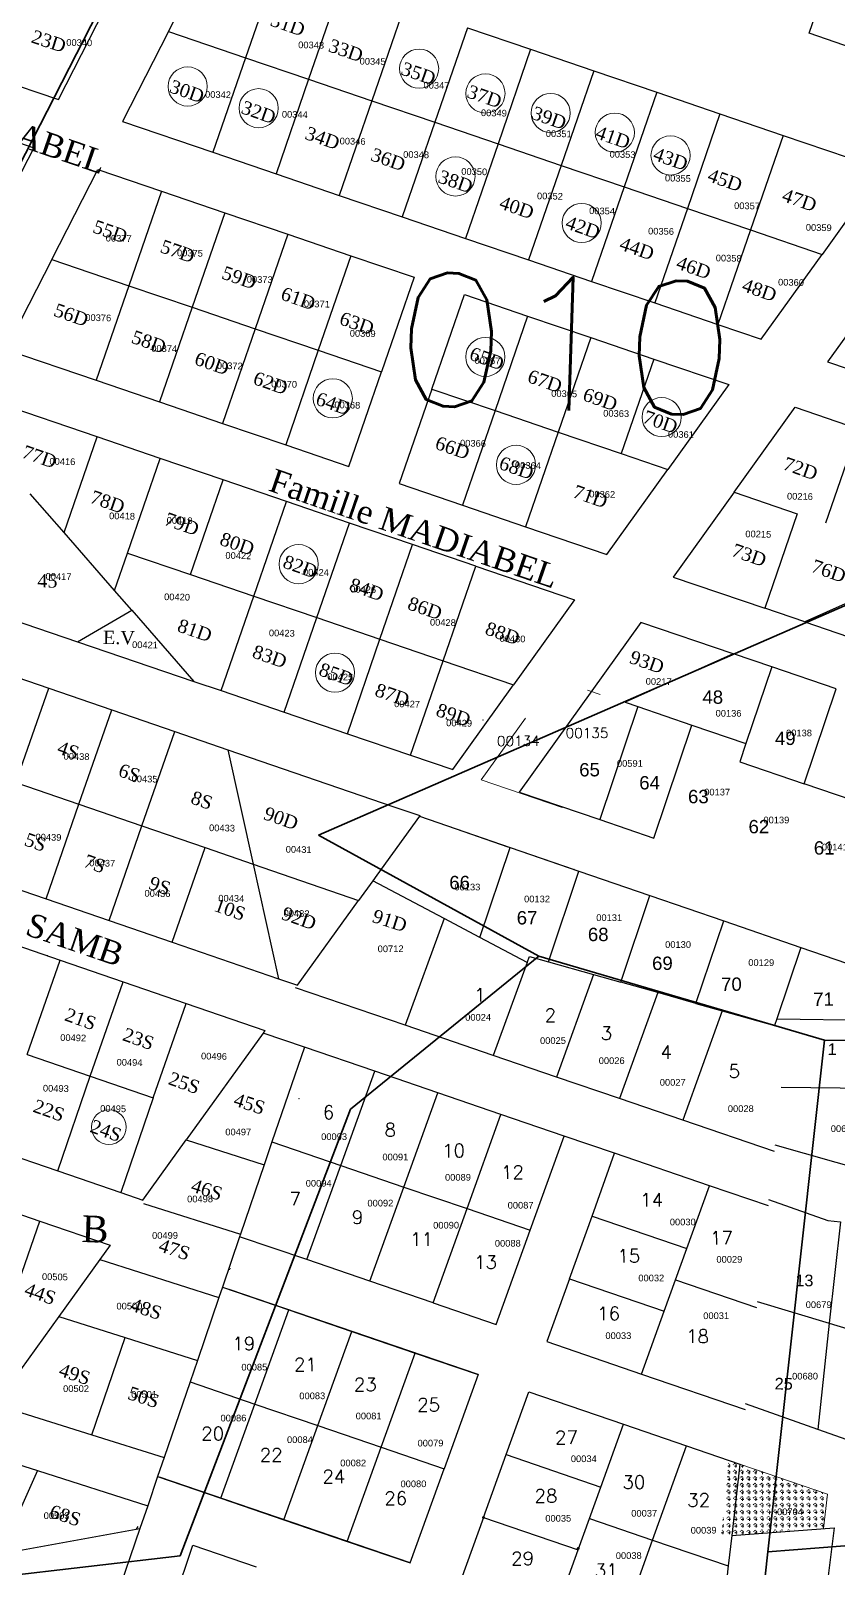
# Model space of a CAD drawing. Header units: metres. Extents: x 0 to 1324930, y 0 to 1631912.
# Drawn here: x 253289.5 to 253410.3, y 1630994.1 to 1631224.3 of the extents above; entities that cross this region are included whole.
import ezdxf
from ezdxf.enums import TextEntityAlignment as Align

# ---------------------------------------------------------------- set-up
doc = ezdxf.new("R2010")
doc.units = ezdxf.units.M
doc.header["$MEASUREMENT"] = 0
for name, color, linetype in [('A_revoir_niveau_0', 7, 'Continuous'), ('historique_numero_parcelle', 7, 'Continuous'), ('limites_parcelles', 7, 'Continuous'), ('limites_sections', 7, 'Continuous'), ('limites_tf', 7, 'Continuous'), ('numero_lot', 7, 'Continuous'), ('numero_parcelle', 7, 'Continuous'), ('toponymie', 7, 'Continuous')]:
    doc.layers.add(name, color=color, linetype=linetype)
for name, color, linetype, lineweight in [('cercles', 7, 'Continuous', 0), ('Default', 7, 'Continuous', 0), ('LESTF', 1, 'Continuous', 0), ('Réquisition', 240, 'Continuous', 0), ('TF352DP', 3, 'Continuous', 0)]:
    doc.layers.add(name, color=color, linetype=linetype, lineweight=lineweight)
doc.styles.get("Standard").update_dxf_attribs({"font": 'txt.shx'})
doc.styles.add('Style-Arial', font='arial.ttf')
doc.styles.add('Style-txt', font='txt.shx')
doc.styles.add('Style-WORKING', font='WORKING.shx')

msp = doc.modelspace()

# ---------------------------------------------------------------- hatches: boundary and pattern name
at = {"layer": 'A_revoir_niveau_0', "ltscale": 39.37}
h = msp.add_hatch(dxfattribs=at)
h.set_pattern_fill('VERGER', color=3, style=0, pattern_type=2)
h.set_pattern_definition([(0.23, (-0.0474, -0.1157), (-0.0040142385, 0.9999899429), [0.095671, -0.904327]), (0.23, (-0.0483, 0.1153), (-0.0040142385, 0.9999899429), [0.095671, -0.904327]), (90.23, (-0.1153, -0.0483), (-0.9999899429, -0.0040142385), [0.095671, -0.904327]), (90.23, (0.1157, -0.0474), (-0.9999899429, -0.0040142385), [0.095671, -0.904327]), (45.23, (0.0483, -0.1153), (-0.99998942392, -0.0040142364), [0.095671, -1.31854]), (45.23, (-0.1157, 0.0474), (-0.99998942392, -0.0040142364), [0.095671, -1.31854]), (315.23, (-0.1153, -0.0483), (0.99998942392, 0.0040142364), [0.095671, -1.31854]), (315.23, (0.0474, 0.1157), (0.99998942392, 0.0040142364), [0.095671, -1.31854])])
h.paths.add_polyline_path([(253408.98691, 1631004.87713), (253394.2177, 1631009.93698), (253393.0814, 1630998.52295), (253408.42254, 1630999.91234)])

# ---------------------------------------------------------------- linework, layer by layer
at = {"layer": 'A_revoir_niveau_0', "lineweight": 13}
for p, q in [((253303.25522, 1631210.68259), (253321.55256, 1631204.44307)), ((253292.02013, 1631085.60181), (253292.04303, 1631085.66763)), ((253319.3449, 1631038.52944), (253319.3518, 1631038.52729)), ((253319.41019, 1631038.68253), (253319.4488, 1631038.67038))]:
    msp.add_line(p, q, dxfattribs=at)
at = {"layer": 'A_revoir_niveau_0', "lineweight": 13, "ltscale": 39.37}
msp.add_line((253371.02635, 1631098.51897), (253371.03896, 1631098.55652), dxfattribs=at)
at = {"layer": 'A_revoir_niveau_0', "ltscale": 39.37}
for p, q in [((253356.60932, 1631022.78818), (253319.27833, 1631035.54451)), ((253346.43199, 1630994.54949), (253308.81047, 1631007.40509))]:
    msp.add_line(p, q, dxfattribs=at)
at = {"layer": 'A_revoir_niveau_0', "color": 6, "ltscale": 39.37}
msp.add_line((253305.36895, 1630999.61993), (253305.64644, 1631000.02856), dxfattribs=at)
at = {"layer": 'A_revoir_niveau_0', "color": 7, "ltscale": 39.37, "flags": 128}
for points in [[(253352.16661, 1631105.01351), (253361.08529, 1631101.89926)], [(253361.41702, 1631101.82819), (253371.02635, 1631098.51897)], [(253382.37272, 1631094.61157), (253382.37272, 1631094.61157)]]:
    msp.add_lwpolyline(points, dxfattribs=at)
at = {"layer": 'cercles', "color": 1, "ltscale": 39.37}
for p, q in [((253374.90258, 1631124.76139), (253373.00006, 1631125.41087)), ((253363.70135, 1631121.19066), (253357.08005, 1631111.96381)), ((253357.08005, 1631111.96381), (253369.21372, 1631107.82167))]:
    msp.add_line(p, q, dxfattribs=at)
at = {"layer": 'cercles', "color": 7, "ltscale": 39.37}
for p in [(253394.22574, 1631009.93423), (253408.40011, 1630999.71503)]:
    msp.add_line(p, (253408.98691, 1631004.87713), dxfattribs=at)
at = {"layer": 'cercles', "color": 7, "ltscale": 39.37, "flags": 128}
for points in [[(253371.57484, 1631098.33009), (253371.57484, 1631098.33009), (253371.02635, 1631098.51897)], [(253382.10383, 1631094.70417), (253382.10383, 1631094.70417), (253371.57484, 1631098.33009)]]:
    msp.add_lwpolyline(points, dxfattribs=at)
at = {"layer": 'Default', "color": 1, "linetype": 'Continuous', "lineweight": 53, "ltscale": 39.37, "true_color": 0xff0000}
for p in [(253357.399, 1631001.37121), (253357.399, 1631001.37121), (253371.60713, 1630996.71814), (253371.60713, 1630996.71814)]:
    msp.add_point(p, dxfattribs=at)
at = {"layer": 'LESTF', "ltscale": 39.37}
for p in [(253329.76058, 1631064.15608), (253304.9164, 1630996.85656)]:
    msp.add_point(p, dxfattribs=at)
at = {"layer": 'limites_parcelles'}
for p, q in [((253310.15728, 1631224.1771), (253317.05935, 1631237.67161)), ((253406.23336, 1631223.90297), (253411.14674, 1631238.14876)), ((253326.61997, 1631234.41137), (253321.72915, 1631220.23101)), ((253336.08484, 1631231.18378), (253331.19402, 1631217.00342)), ((253293.69121, 1631213.94398), (253300.59328, 1631227.43849)), ((253345.54972, 1631227.95619), (253340.6589, 1631213.77583)), ((253310.15728, 1631224.1771), (253303.25522, 1631210.68259)), ((253310.15728, 1631224.1771), (253321.72915, 1631220.23101)), ((253355.0146, 1631224.7286), (253350.12378, 1631210.54824)), ((253355.0146, 1631224.7286), (253364.47947, 1631221.50101)), ((253426.85243, 1631216.79143), (253406.23336, 1631223.90297)), ((253364.47947, 1631221.50101), (253359.58865, 1631207.32065)), ((253364.47947, 1631221.50101), (253373.94435, 1631218.27343)), ((253321.72915, 1631220.23101), (253316.83844, 1631206.05061)), ((253321.72915, 1631220.23101), (253331.19402, 1631217.00342)), ((253284.22628, 1631217.1714), (253293.69121, 1631213.94398)), ((253331.19402, 1631217.00342), (253326.3032, 1631202.82306)), ((253331.19402, 1631217.00342), (253340.6589, 1631213.77583)), ((253373.94435, 1631218.27343), (253369.05353, 1631204.09307)), ((253373.94435, 1631218.27343), (253383.40923, 1631215.04583)), ((253383.40923, 1631215.04583), (253378.5184, 1631200.86548)), ((253383.40923, 1631215.04583), (253392.8741, 1631211.81825)), ((253340.6589, 1631213.77583), (253335.76808, 1631199.59547)), ((253340.6589, 1631213.77583), (253350.12378, 1631210.54824)), ((253274.86564, 1631211.90911), (253290.00751, 1631206.7432)), ((253303.25522, 1631210.68259), (253316.83844, 1631206.05061)), ((253350.12378, 1631210.54824), (253345.23296, 1631196.36788)), ((253350.12378, 1631210.54824), (253359.58865, 1631207.32065)), ((253392.8741, 1631211.81825), (253387.98328, 1631197.63789)), ((253392.8741, 1631211.81825), (253402.33898, 1631208.59066)), ((253402.33898, 1631208.59066), (253397.44816, 1631194.4103)), ((253402.33898, 1631208.59066), (253417.31342, 1631203.48426)), ((253290.00751, 1631206.7432), (253285.404, 1631197.75218)), ((253316.83844, 1631206.05061), (253326.3032, 1631202.82306)), ((253359.58865, 1631207.32065), (253354.69783, 1631193.1403)), ((253359.58865, 1631207.32065), (253369.05353, 1631204.09307)), ((253292.67205, 1631189.99101), (253299.57411, 1631203.48552)), ((253299.57411, 1631203.48552), (253309.13569, 1631200.22495)), ((253369.05353, 1631204.09307), (253364.16271, 1631189.91271)), ((253369.05353, 1631204.09307), (253378.5184, 1631200.86548)), ((253417.31342, 1631203.48426), (253408.18447, 1631190.74914)), ((253326.3032, 1631202.82306), (253335.76808, 1631199.59547)), ((253378.5184, 1631200.86548), (253373.62758, 1631186.68512)), ((253378.5184, 1631200.86548), (253387.98328, 1631197.63789)), ((253309.13569, 1631200.22495), (253304.24487, 1631186.04459)), ((253309.13569, 1631200.22495), (253318.60056, 1631196.99736)), ((253335.76808, 1631199.59547), (253345.23296, 1631196.36788)), ((253318.60056, 1631196.99736), (253313.70974, 1631182.817)), ((253318.60056, 1631196.99736), (253328.06544, 1631193.76977)), ((253345.23296, 1631196.36788), (253354.69783, 1631193.1403)), ((253387.98328, 1631197.63789), (253383.09246, 1631183.45753)), ((253387.98328, 1631197.63789), (253397.44816, 1631194.4103)), ((253328.06544, 1631193.76977), (253323.17462, 1631179.58941)), ((253328.06544, 1631193.76977), (253337.53032, 1631190.54218)), ((253397.44816, 1631194.4103), (253392.55733, 1631180.22994)), ((253397.44816, 1631194.4103), (253408.18447, 1631190.74914)), ((253354.69783, 1631193.1403), (253364.16271, 1631189.91271)), ((253292.67205, 1631189.99101), (253285.76998, 1631176.4965)), ((253292.67205, 1631189.99101), (253304.24487, 1631186.04459)), ((253337.53032, 1631190.54218), (253332.63949, 1631176.36182)), ((253337.53032, 1631190.54218), (253346.99519, 1631187.31459)), ((253364.16271, 1631189.91271), (253373.62758, 1631186.68512)), ((253399.05551, 1631178.01401), (253408.18447, 1631190.74914)), ((253346.99519, 1631187.31459), (253342.10437, 1631173.13424)), ((253418.13359, 1631187.35642), (253409.00177, 1631174.62227)), ((253304.24487, 1631186.04459), (253299.35405, 1631171.86423)), ((253304.24487, 1631186.04459), (253313.70974, 1631182.817)), ((253349.67627, 1631170.55216), (253354.56709, 1631184.73252)), ((253354.56709, 1631184.73252), (253364.03197, 1631181.50493)), ((253373.62758, 1631186.68512), (253383.09246, 1631183.45753)), ((253313.70974, 1631182.817), (253308.81892, 1631168.63664)), ((253313.70974, 1631182.817), (253323.17462, 1631179.58941)), ((253383.09246, 1631183.45753), (253392.55733, 1631180.22994)), ((253364.03197, 1631181.50493), (253359.14115, 1631167.32457)), ((253364.03197, 1631181.50493), (253373.49684, 1631178.27734)), ((253392.55733, 1631180.22994), (253399.05551, 1631178.01401)), ((253323.17462, 1631179.58941), (253318.2838, 1631165.40905)), ((253323.17462, 1631179.58941), (253332.63949, 1631176.36182)), ((253373.49684, 1631178.27734), (253368.60602, 1631164.09698)), ((253373.49684, 1631178.27734), (253382.96172, 1631175.04976)), ((253285.76998, 1631176.4965), (253299.35405, 1631171.86423)), ((253332.63949, 1631176.36182), (253327.74867, 1631162.18146)), ((253332.63949, 1631176.36182), (253342.10437, 1631173.13424)), ((253337.21355, 1631158.95387), (253342.10437, 1631173.13424)), ((253382.96172, 1631175.04976), (253378.0709, 1631160.86939)), ((253382.96172, 1631175.04976), (253394.18674, 1631171.22194)), ((253409.00177, 1631174.62227), (253422.70764, 1631169.94847)), ((253299.35405, 1631171.86423), (253308.81892, 1631168.63664)), ((253394.18674, 1631171.22194), (253385.05779, 1631158.48682)), ((253299.45599, 1631163.37711), (253282.08887, 1631169.29942)), ((253308.81892, 1631168.63664), (253318.2838, 1631165.40905)), ((253349.67627, 1631170.55216), (253344.78545, 1631156.3718)), ((253349.67627, 1631170.55216), (253359.14115, 1631167.32457)), ((253359.14115, 1631167.32457), (253354.25033, 1631153.14421)), ((253359.14115, 1631167.32457), (253368.60602, 1631164.09698)), ((253394.99965, 1631155.09657), (253404.13146, 1631167.83072)), ((253404.13146, 1631167.83072), (253413.59682, 1631164.60455)), ((253318.2838, 1631165.40905), (253327.74867, 1631162.18146)), ((253368.60602, 1631164.09698), (253363.7152, 1631149.91663)), ((253368.60602, 1631164.09698), (253378.0709, 1631160.86939)), ((253413.59682, 1631164.60455), (253408.70552, 1631150.42277)), ((253294.51007, 1631149.037), (253299.45599, 1631163.37711)), ((253308.92087, 1631160.14953), (253299.45599, 1631163.37711)), ((253327.74867, 1631162.18146), (253337.21355, 1631158.95387)), ((253304.03005, 1631145.96916), (253308.92087, 1631160.14953)), ((253318.38575, 1631156.92193), (253308.92087, 1631160.14953)), ((253378.0709, 1631160.86939), (253385.05779, 1631158.48682)), ((253375.92883, 1631145.75169), (253385.05779, 1631158.48682)), ((253294.51007, 1631149.037), (253289.45653, 1631154.82357)), ((253313.49493, 1631142.74158), (253318.38575, 1631156.92193)), ((253327.85062, 1631153.69435), (253318.38575, 1631156.92193)), ((253344.78545, 1631156.3718), (253354.25033, 1631153.14421)), ((253394.99965, 1631155.09657), (253385.86783, 1631142.36242)), ((253394.99965, 1631155.09657), (253404.45316, 1631151.83605)), ((253322.9598, 1631139.51399), (253327.85062, 1631153.69435)), ((253337.3155, 1631150.46676), (253327.85062, 1631153.69435)), ((253354.25033, 1631153.14421), (253363.7152, 1631149.91663)), ((253332.42468, 1631136.2864), (253337.3155, 1631150.46676)), ((253346.78038, 1631147.23917), (253337.3155, 1631150.46676)), ((253404.45316, 1631151.83605), (253399.57541, 1631137.69357)), ((253302.0933, 1631140.3538), (253294.51007, 1631149.037)), ((253363.7152, 1631149.91663), (253375.92883, 1631145.75169)), ((253302.0933, 1631140.3538), (253304.03005, 1631145.96916)), ((253304.03005, 1631145.96916), (253313.49493, 1631142.74158)), ((253341.88955, 1631133.05881), (253346.78038, 1631147.23917)), ((253356.24525, 1631144.01158), (253346.78038, 1631147.23917)), ((253351.35443, 1631129.83122), (253356.24525, 1631144.01158)), ((253356.24525, 1631144.01158), (253371.06006, 1631138.95962)), ((253425.6242, 1631144.65968), (253405.59335, 1631135.64383)), ((253313.49493, 1631142.74158), (253322.9598, 1631139.51399)), ((253385.86783, 1631142.36242), (253399.57541, 1631137.69357)), ((253304.67086, 1631137.40237), (253302.0933, 1631140.3538)), ((253318.06898, 1631125.33363), (253322.9598, 1631139.51399)), ((253322.9598, 1631139.51399), (253332.42468, 1631136.2864)), ((253371.06006, 1631138.95962), (253361.9311, 1631126.2245)), ((253283.42845, 1631137.14629), (253296.54048, 1631132.675)), ((253296.54048, 1631132.675), (253304.67086, 1631137.40237)), ((253304.67086, 1631137.40237), (253313.99855, 1631126.72167)), ((253327.53386, 1631122.10604), (253332.42468, 1631136.2864)), ((253332.42468, 1631136.2864), (253341.88955, 1631133.05881)), ((253405.59335, 1631135.64383), (253399.57541, 1631137.69357)), ((253380.99819, 1631135.57762), (253362.75492, 1631110.13191)), ((253394.84235, 1631130.8728), (253380.99819, 1631135.57762)), ((253405.59335, 1631135.64383), (253423.03834, 1631129.69483)), ((253296.54048, 1631132.675), (253313.99855, 1631126.72167)), ((253336.99873, 1631118.87845), (253341.88955, 1631133.05881)), ((253341.88955, 1631133.05881), (253351.35443, 1631129.83122)), ((253346.46361, 1631115.65086), (253351.35443, 1631129.83122)), ((253351.35443, 1631129.83122), (253361.9311, 1631126.2245)), ((253394.84235, 1631130.8728), (253378.63486, 1631123.59264)), ((253394.91917, 1631130.84669), (253394.84235, 1631130.8728)), ((253400.62606, 1631128.90347), (253394.91917, 1631130.84669)), ((253287.4178, 1631127.37065), (253292.21373, 1631125.72139)), ((253400.62606, 1631128.90347), (253396.76412, 1631117.40376)), ((253410.29151, 1631125.60392), (253400.62606, 1631128.90347)), ((253287.28469, 1631111.5537), (253292.21373, 1631125.72139)), ((253292.21373, 1631125.72139), (253301.67025, 1631122.46939)), ((253313.99855, 1631126.72167), (253318.06898, 1631125.33363)), ((253318.06898, 1631125.33363), (253327.53386, 1631122.10604)), ((253352.80215, 1631113.48937), (253361.9311, 1631126.2245)), ((253405.51611, 1631111.38421), (253410.29151, 1631125.60392)), ((253296.74087, 1631108.30072), (253301.67025, 1631122.46939)), ((253301.67025, 1631122.46939), (253311.12677, 1631119.2174)), ((253380.53738, 1631122.94317), (253374.84853, 1631106.00345)), ((253378.63486, 1631123.59264), (253380.53738, 1631122.94317)), ((253380.53738, 1631122.94317), (253388.65101, 1631120.17338)), ((253327.53386, 1631122.10604), (253336.99873, 1631118.87845)), ((253382.96215, 1631103.23366), (253388.65101, 1631120.17338)), ((253388.65101, 1631120.17338), (253396.76412, 1631117.40376)), ((253306.19705, 1631105.04774), (253311.12677, 1631119.2174)), ((253311.12677, 1631119.2174), (253319.08669, 1631116.48007)), ((253336.99873, 1631118.87845), (253346.46361, 1631115.65086)), ((253319.08669, 1631116.48007), (253322.88552, 1631099.3068)), ((253319.08669, 1631116.48007), (253343.97614, 1631107.92087)), ((253346.46361, 1631115.65086), (253352.80215, 1631113.48937)), ((253396.76412, 1631117.40376), (253395.85067, 1631114.68376)), ((253395.85067, 1631114.68376), (253405.51611, 1631111.38421)), ((253287.28469, 1631111.5537), (253296.74087, 1631108.30072)), ((253415.18253, 1631108.08749), (253405.51611, 1631111.38421)), ((253362.75492, 1631110.13191), (253374.84853, 1631106.00345)), ((253291.81201, 1631094.13354), (253296.74087, 1631108.30072)), ((253296.74087, 1631108.30072), (253306.19705, 1631105.04774)), ((253347.79935, 1631106.51777), (253341.43554, 1631097.68637)), ((253343.97614, 1631107.92087), (253347.85393, 1631106.59351)), ((253347.79933, 1631106.51778), (253347.79935, 1631106.51777)), ((253347.85393, 1631106.59351), (253347.79935, 1631106.51777)), ((253347.79935, 1631106.51777), (253361.41702, 1631101.82819)), ((253301.26819, 1631090.88056), (253306.19705, 1631105.04774)), ((253306.19705, 1631105.04774), (253315.65323, 1631101.79475)), ((253374.84853, 1631106.00345), (253382.96215, 1631103.23366)), ((253310.72437, 1631087.62757), (253315.65323, 1631101.79475)), ((253315.65323, 1631101.79475), (253322.88552, 1631099.3068)), ((253356.88366, 1631088.32921), (253361.41702, 1631101.82819)), ((253361.41702, 1631101.82819), (253371.70665, 1631098.2847)), ((253282.35583, 1631097.38652), (253291.81201, 1631094.13354)), ((253322.88552, 1631099.3068), (253326.6855, 1631082.13685)), ((253322.88552, 1631099.3068), (253338.68593, 1631093.87136)), ((253341.43554, 1631097.68637), (253340.8181, 1631096.82969)), ((253367.14281, 1631084.69496), (253371.70665, 1631098.2847)), ((253371.70665, 1631098.2847), (253382.37272, 1631094.61157)), ((253340.8181, 1631096.82969), (253338.68593, 1631093.87136)), ((253351.50132, 1631091.17707), (253340.8181, 1631096.82969)), ((253291.81201, 1631094.13354), (253301.26819, 1631090.88056)), ((253329.52456, 1631081.16019), (253338.68593, 1631093.87136)), ((253378.01243, 1631081.62792), (253382.37272, 1631094.61157)), ((253382.37272, 1631094.61157), (253393.4256, 1631090.80523)), ((253301.26819, 1631090.88056), (253310.72437, 1631087.62757)), ((253351.50132, 1631091.17707), (253345.67211, 1631075.15731)), ((253356.88366, 1631088.32921), (253351.50132, 1631091.17707)), ((253389.27373, 1631078.45035), (253393.4256, 1631090.80523)), ((253393.4256, 1631090.80523), (253404.99075, 1631086.82249)), ((253284.45519, 1631088.2042), (253293.91137, 1631084.95122)), ((253356.88321, 1631088.32785), (253356.88366, 1631088.32921)), ((253363.94766, 1631084.55257), (253356.88321, 1631088.32785)), ((253310.72437, 1631087.62757), (253326.6855, 1631082.13685)), ((253404.99075, 1631086.82249), (253401.39788, 1631076.124)), ((253404.99075, 1631086.82249), (253418.72469, 1631082.09286)), ((253288.98243, 1631070.78409), (253293.91137, 1631084.95122)), ((253293.91137, 1631084.95122), (253303.36755, 1631081.69823)), ((253363.94766, 1631084.55257), (253358.88594, 1631070.64203)), ((253363.94766, 1631084.55257), (253364.29216, 1631085.49932)), ((253364.29216, 1631085.49932), (253367.14281, 1631084.69496)), ((253367.14281, 1631084.69496), (253373.92081, 1631082.78244)), ((253298.43857, 1631067.53111), (253303.36755, 1631081.69823)), ((253303.36755, 1631081.69823), (253312.8237, 1631078.44526)), ((253326.6855, 1631082.13685), (253329.52456, 1631081.16019)), ((253373.92081, 1631082.78244), (253368.35276, 1631067.40713)), ((253373.92081, 1631082.78244), (253378.01243, 1631081.62792)), ((253378.00724, 1631081.61248), (253378.01243, 1631081.62792)), ((253383.54662, 1631080.05776), (253378.00724, 1631081.61248)), ((253345.67211, 1631075.15731), (253329.24396, 1631080.77096)), ((253383.54662, 1631080.05776), (253377.81958, 1631064.17224)), ((253389.27373, 1631078.45035), (253383.54662, 1631080.05776)), ((253307.89477, 1631064.2781), (253312.8237, 1631078.44526)), ((253312.8237, 1631078.44526), (253324.63757, 1631074.38122)), ((253393.17839, 1631077.34967), (253387.2864, 1631060.93735)), ((253389.27373, 1631078.45035), (253393.17839, 1631077.34967)), ((253393.17839, 1631077.34967), (253401.06308, 1631075.12705)), ((253324.63757, 1631074.38122), (253324.35188, 1631073.98492)), ((253358.88594, 1631070.64203), (253345.67211, 1631075.15731)), ((253401.39788, 1631076.124), (253401.06308, 1631075.12705)), ((253401.06308, 1631075.12705), (253403.09164, 1631074.55521)), ((253401.39788, 1631076.124), (253417.83813, 1631075.90143)), ((253324.35188, 1631073.98492), (253312.81371, 1631057.97978)), ((253330.54831, 1631071.86755), (253324.35188, 1631073.98492)), ((253330.54831, 1631071.86755), (253325.69601, 1631057.66743)), ((253341.09644, 1631068.26316), (253330.54831, 1631071.86755)), ((253288.98243, 1631070.78409), (253298.43857, 1631067.53111)), ((253368.35276, 1631067.40713), (253358.88594, 1631070.64203)), ((253293.55901, 1631053.34695), (253298.43857, 1631067.53109)), ((253298.43857, 1631067.53109), (253298.43857, 1631067.53111)), ((253298.43857, 1631067.53111), (253307.89477, 1631064.2781)), ((253336.00778, 1631054.14381), (253341.09644, 1631068.26316)), ((253350.5645, 1631065.02784), (253341.09644, 1631068.26316)), ((253377.81958, 1631064.17224), (253368.35276, 1631067.40713)), ((253345.47583, 1631050.90849), (253350.5645, 1631065.02784)), ((253360.03256, 1631061.79252), (253350.5645, 1631065.02784)), ((253402.05201, 1631065.89071), (253416.52178, 1631065.69481)), ((253307.89477, 1631064.2781), (253303.01513, 1631050.09399)), ((253387.2864, 1631060.93735), (253377.81958, 1631064.17224)), ((253354.94389, 1631047.67317), (253360.03256, 1631061.79252)), ((253369.50061, 1631058.5572), (253360.03256, 1631061.79252)), ((253401.05529, 1631056.23239), (253387.2864, 1631060.93735)), ((253306.31136, 1631048.96006), (253312.81371, 1631057.97978)), ((253312.81371, 1631057.97978), (253324.52736, 1631054.24744)), ((253364.41194, 1631044.43785), (253369.50061, 1631058.5572)), ((253377.0761, 1631055.96859), (253369.50061, 1631058.5572)), ((253284.10289, 1631056.59991), (253293.55901, 1631053.34695)), ((253325.69601, 1631057.66743), (253324.52736, 1631054.24744)), ((253325.69601, 1631057.66743), (253336.00778, 1631054.14381)), ((253373.68366, 1631046.55569), (253377.0761, 1631055.96859)), ((253391.27819, 1631051.11561), (253377.0761, 1631055.96859)), ((253401.07844, 1631057.21827), (253414.65301, 1631053.38332)), ((253293.55901, 1631053.34695), (253303.01513, 1631050.09399)), ((253324.52736, 1631054.24744), (253320.96972, 1631043.83612)), ((253330.91911, 1631040.02446), (253336.00778, 1631054.14381)), ((253336.00778, 1631054.14381), (253345.47583, 1631050.90849)), ((253387.88574, 1631041.70271), (253391.27819, 1631051.11561)), ((253400.14972, 1631048.08413), (253391.27819, 1631051.11561)), ((253281.40758, 1631049.06699), (253290.8637, 1631045.81402)), ((253303.01513, 1631050.09399), (253306.31136, 1631048.96006)), ((253340.38717, 1631036.78914), (253345.47583, 1631050.90849)), ((253345.47583, 1631050.90849), (253354.94389, 1631047.67317)), ((253400.16164, 1631049.0516), (253409.02973, 1631045.88838)), ((253306.42958, 1631048.46907), (253320.96972, 1631043.83612)), ((253349.85522, 1631033.55382), (253354.94389, 1631047.67317)), ((253354.94389, 1631047.67317), (253364.41194, 1631044.43785)), ((253370.29122, 1631037.14279), (253373.68366, 1631046.55569)), ((253373.68366, 1631046.55569), (253387.88574, 1631041.70271)), ((253285.98426, 1631031.62984), (253290.8637, 1631045.81402)), ((253290.8637, 1631045.81402), (253301.42437, 1631042.18109)), ((253359.32328, 1631030.3185), (253364.41194, 1631044.43785)), ((253409.02973, 1631045.88838), (253410.92483, 1631045.681)), ((253410.92483, 1631045.681), (253409.26297, 1631030.47745)), ((253301.42437, 1631042.18109), (253299.89278, 1631040.05654)), ((253320.8437, 1631043.46731), (253318.25581, 1631035.89392)), ((253320.96972, 1631043.83612), (253320.8437, 1631043.46731)), ((253330.91911, 1631040.02446), (253320.8437, 1631043.46731)), ((253299.89278, 1631040.05654), (253293.73995, 1631031.52166)), ((253299.89278, 1631040.05654), (253317.73551, 1631034.37128)), ((253340.38717, 1631036.78914), (253330.91911, 1631040.02446)), ((253386.18952, 1631036.99626), (253387.88574, 1631041.70271)), ((253318.25581, 1631035.89392), (253317.73551, 1631034.37128)), ((253318.25581, 1631035.89392), (253328.20516, 1631032.49414)), ((253349.85522, 1631033.55382), (253340.38717, 1631036.78914)), ((253370.29122, 1631037.14279), (253366.89877, 1631027.72989)), ((253370.29122, 1631037.14279), (253384.4933, 1631032.28981)), ((253384.4933, 1631032.28981), (253386.18952, 1631036.99626)), ((253386.18952, 1631036.99626), (253398.34212, 1631032.84361)), ((253317.73551, 1631034.37128), (253314.50129, 1631024.90644)), ((253349.85522, 1631033.55382), (253359.32328, 1631030.3185)), ((253398.44251, 1631033.73783), (253409.26297, 1631030.47745)), ((253293.73995, 1631031.52166), (253284.21516, 1631018.30938)), ((253293.73995, 1631031.52166), (253303.6647, 1631028.35933)), ((253323.11649, 1631018.37479), (253328.20516, 1631032.49414)), ((253328.20516, 1631032.49414), (253337.67321, 1631029.25882)), ((253381.10085, 1631022.87691), (253384.4933, 1631032.28981)), ((253409.26297, 1631030.47745), (253407.52459, 1631014.57396)), ((253409.26297, 1631030.47745), (253419.6032, 1631027.36176)), ((253298.68481, 1631013.75498), (253303.6647, 1631028.35933)), ((253303.6647, 1631028.35933), (253314.50129, 1631024.90644)), ((253332.58454, 1631015.13947), (253337.67321, 1631029.25882)), ((253337.67321, 1631029.25882), (253347.14127, 1631026.0235)), ((253342.0526, 1631011.90415), (253347.14127, 1631026.0235)), ((253347.14127, 1631026.0235), (253356.60932, 1631022.78818)), ((253366.89877, 1631027.72989), (253381.10085, 1631022.87691)), ((253314.50129, 1631024.90644), (253313.4035, 1631021.6938)), ((253313.4035, 1631021.6938), (253309.52484, 1631010.34302)), ((253313.4035, 1631021.6938), (253323.11649, 1631018.37479)), ((253356.60932, 1631022.78818), (253351.52066, 1631008.66883)), ((253381.10085, 1631022.87691), (253396.62764, 1631017.57127)), ((253360.79237, 1631010.78667), (253364.18482, 1631020.19957)), ((253364.18482, 1631020.19957), (253378.3869, 1631015.34659)), ((253284.21516, 1631018.30938), (253298.68481, 1631013.75498)), ((253318.02782, 1631004.25544), (253323.11649, 1631018.37479)), ((253323.11649, 1631018.37479), (253332.58454, 1631015.13947)), ((253407.52459, 1631014.57396), (253396.72366, 1631018.42662)), ((253327.49588, 1631001.02012), (253332.58454, 1631015.13947)), ((253332.58454, 1631015.13947), (253342.0526, 1631011.90415)), ((253374.99446, 1631005.93369), (253378.3869, 1631015.34659)), ((253378.3869, 1631015.34659), (253387.85495, 1631012.11128)), ((253417.92566, 1631010.86393), (253407.52459, 1631014.57396)), ((253298.68481, 1631013.75498), (253309.52484, 1631010.34302)), ((253336.96393, 1630997.7848), (253342.0526, 1631011.90415)), ((253342.0526, 1631011.90415), (253351.52066, 1631008.66883)), ((253382.76629, 1630997.99193), (253387.85495, 1631012.11128)), ((253387.85495, 1631012.11128), (253395.84813, 1631009.37994)), ((253280.99363, 1631011.44371), (253290.52165, 1631008.40778)), ((253309.52484, 1631010.34302), (253308.5512, 1631007.49369)), ((253357.39993, 1631001.37377), (253360.79237, 1631010.78667)), ((253360.79237, 1631010.78667), (253374.99446, 1631005.93369)), ((253290.52165, 1631008.40778), (253284.96118, 1630995.92511)), ((253290.52165, 1631008.40778), (253307.06259, 1631003.13732)), ((253308.5512, 1631007.49369), (253307.06259, 1631003.13732)), ((253308.5512, 1631007.49369), (253318.02782, 1631004.25544)), ((253346.43199, 1630994.54949), (253351.52066, 1631008.66883)), ((253395.84813, 1631009.37994), (253394.6352, 1630998.6426)), ((253373.29823, 1631001.22724), (253374.99446, 1631005.93369)), ((253307.06259, 1631003.13732), (253305.8962, 1630999.72394)), ((253318.02782, 1631004.25544), (253327.49588, 1631001.02012)), ((253327.49588, 1631001.02012), (253336.96393, 1630997.7848)), ((253357.39993, 1631001.37377), (253354.00748, 1630991.96087)), ((253357.39993, 1631001.37377), (253371.60201, 1630996.5208)), ((253371.60201, 1630996.5208), (253373.29823, 1631001.22724)), ((253373.29823, 1631001.22724), (253382.76629, 1630997.99193)), ((253284.96118, 1630995.92511), (253305.8962, 1630999.72394)), ((253305.8962, 1630999.72394), (253300.59436, 1630984.20827)), ((253394.6352, 1630998.6426), (253394.12331, 1630994.11113)), ((253394.6352, 1630998.6426), (253409.99031, 1630999.83892)), ((253409.99031, 1630999.83892), (253408.38599, 1630987.15117)), ((253309.08177, 1630983.27619), (253313.84849, 1630997.22585)), ((253313.84849, 1630997.22585), (253323.31523, 1630993.99098)), ((253336.96393, 1630997.7848), (253346.43199, 1630994.54949)), ((253368.20957, 1630987.10789), (253371.60201, 1630996.5208)), ((253377.67762, 1630983.87258), (253382.76629, 1630997.99193)), ((253382.76629, 1630997.99193), (253394.12331, 1630994.11113)), ((253394.12331, 1630994.11113), (253393.54898, 1630989.0269))]:
    msp.add_line(p, q, dxfattribs=at)
at = {"layer": 'limites_tf', "color": 5, "linetype": 'Continuous', "lineweight": 30}
for p, q in [((253332.66128, 1631103.68784), (253453.89353, 1631156.49387)), ((253365.72847, 1631085.53234), (253332.66128, 1631103.68784)), ((253337.45175, 1631062.60428), (253365.72847, 1631085.53234)), ((253408.56362, 1631072.92048), (253365.72847, 1631085.53234)), ((253408.56362, 1631072.92048), (253400.03125, 1630996.20678)), ((253558.9987, 1631071.68648), (253408.56362, 1631072.92048)), ((253311.91505, 1630995.59655), (253337.45175, 1631062.60428)), ((253400.03125, 1630996.20678), (253501.79879, 1631004.31426)), ((253393.83143, 1630940.42769), (253400.03125, 1630996.20678)), ((253274.59501, 1630991.31048), (253311.91505, 1630995.59655))]:
    msp.add_line(p, q, dxfattribs=at)
at = {"layer": 'numero_lot', "color": 7, "linetype": 'Continuous', "lineweight": 0}
for centre, radius in [((253347.75689, 1631218.59426), 2.93767), ((253313.04677, 1631215.92023), 2.93767), ((253357.70282, 1631214.87499), 2.93767), ((253323.69601, 1631212.66318), 2.93767), ((253367.48139, 1631211.93769), 2.93767), ((253377.1025, 1631208.99958), 2.93767), ((253385.46625, 1631205.58331), 2.93767), ((253353.19985, 1631202.43034), 2.93767), ((253372.13276, 1631195.45189), 2.93767), ((253357.68735, 1631175.36923), 2.93767), ((253334.8147, 1631169.15853), 2.93767), ((253384.12517, 1631166.35374), 2.93767), ((253362.28628, 1631159.19398), 2.93767), ((253329.68912, 1631144.30252), 2.93767), ((253335.14028, 1631128.03786), 2.93767), ((253301.24327, 1631059.89458), 2.61034)]:
    msp.add_circle(centre, radius, dxfattribs=at)
at = {"layer": 'Réquisition', "color": 3, "linetype": 'Continuous', "lineweight": 30, "flags": 128}
msp.add_lwpolyline([(252787.34363, 1631264.56264), (252785.57218, 1631266.59051), (252919.67487, 1631550.18112), (253390.59576, 1631404.86773), (253306.19364, 1631240.01125), (253168.72206, 1630971.49661), (253153.60372, 1630907.48978), (253094.07384, 1630867.53995), (253056.73275, 1630885.56241), (253022.25866, 1630902.19928), (252999.27585, 1630926.56402), (252977.69769, 1631019.6167), (252971.26818, 1631047.34472), (252936.0215, 1631044.60745), (252827.13568, 1631095.21058), (252828.79753, 1631106.77909), (252825.9435, 1631119.5049), (252825.16973, 1631185.88185), (252815.5313, 1631221.34383), (252787.34363, 1631264.56264)], close=True, dxfattribs=at)
at = {"layer": 'TF352DP'}
for p in [(253357.31204, 1631120.91085), (253305.8962, 1630999.72394)]:
    msp.add_point(p, dxfattribs=at)

# ---------------------------------------------------------------- texts
at = {"layer": 'historique_numero_parcelle', "color": 7, "lineweight": 0, "style": 'Style-txt'}
for s, p in [('00134', (253362.63919, 1631117.79032)), ('00135', (253372.93912, 1631118.98566))]:
    msp.add_text(s, height=1.499997, rotation=0.23, dxfattribs=at).set_placement(p, align=Align.MIDDLE_CENTER)
at = {"layer": 'limites_sections', "color": 3, "lineweight": 30, "style": 'Style-txt'}
msp.add_text('010', height=19.99996, rotation=358.0642, dxfattribs=at).set_placement((253369.67529, 1631177.3562), align=Align.MIDDLE_CENTER)
at = {"layer": 'numero_lot', "color": 7, "linetype": 'Continuous', "lineweight": 0}
for s, p in [('1', (253356.01341, 1631078.70816)), ('2', (253366.57905, 1631075.68092)), ('3', (253374.98691, 1631072.99832)), ('4', (253383.95439, 1631070.14614)), ('5', (253394.17281, 1631067.27826))]:
    msp.add_text(s, height=2.00084, rotation=0.209829, dxfattribs=at).set_placement(p)
at = {"layer": 'numero_lot', "color": 7, "lineweight": 0}
for s, height, p in [('6', 2.00084, (253333.31676, 1631061.10949)), ('8', 2.00084, (253342.58042, 1631058.48714)), ('10', 2.000836, (253351.21016, 1631055.35824)), ('12', 2.000836, (253360.04639, 1631052.14204)), ('7', 2.00084, (253328.33665, 1631048.13107)), ('14', 2.000836, (253380.91554, 1631047.97193)), ('9', 2.00084, (253337.66896, 1631045.36801)), ('17', 2.000836, (253391.3856, 1631042.28354)), ('11', 2.000836, (253346.41609, 1631042.07095)), ('13', 2.000836, (253356.01039, 1631038.63962)), ('15', 2.000836, (253377.48933, 1631039.57396)), ('16', 2.000836, (253374.46015, 1631030.94032)), ('19', 2.000836, (253319.7485, 1631026.44517)), ('18', 2.000836, (253387.79347, 1631027.52538)), ('21', 2.000836, (253328.99396, 1631023.30215)), ('23', 2.000836, (253337.9737, 1631020.28778)), ('25', 2.000836, (253347.47229, 1631017.27322)), ('20', 2.000836, (253315.08785, 1631012.93633)), ('27', 2.000836, (253368.1274, 1631012.37268)), ('22', 2.000836, (253323.86678, 1631009.7394)), ('24', 2.000836, (253333.27027, 1631006.49767)), ('30', 2.000836, (253378.25656, 1631005.64973)), ('26', 2.000836, (253342.53719, 1631003.24317)), ('28', 2.000836, (253365.06619, 1631003.61507)), ('32', 2.000836, (253387.96194, 1631002.98203)), ('29', 2.000836, (253361.56394, 1630994.22708)), ('31', 2.000836, (253374.10984, 1630992.44125))]:
    msp.add_text(s, height=height, rotation=0.209829, dxfattribs=at).set_placement(p)
at = {"layer": 'numero_lot', "color": 7, "linetype": 'Continuous', "lineweight": 0, "char_height": 2, "line_spacing_factor": 0.6}
for s, insert, attachment_point, rotation in [('\\fTimes New Roman|b0|i0|c00|p23;31D', (253325.27313, 1631225.08043), 7, 340.6821733), ('\\fTimes New Roman|b0|i0|c00|p23;23D', (253289.43671, 1631222.53089), 7, 341.9863285), ('\\fTimes New Roman|b0|i0|c00|p23;33D', (253333.98799, 1631221.21139), 7, 340.6821733), ('\\fTimes New Roman|b0|i0|c00|p23;35D', (253344.87082, 1631217.7522), 7, 340.6821733), ('\\fTimes New Roman|b0|i0|c00|p23;30D', (253310.161, 1631215.07277), 7, 340.6821733), ('\\fTimes New Roman|b0|i0|c00|p23;37D', (253354.7778, 1631214.31032), 7, 340.6821733), ('\\fTimes New Roman|b0|i0|c00|p23;32D', (253320.90349, 1631211.94344), 7, 340.6821733), ('\\fTimes New Roman|b0|i0|c00|p23;39D', (253364.46936, 1631211.09628), 7, 340.6821733), ('\\fTimes New Roman|b0|i0|c00|p23;34D', (253330.47804, 1631208.07063), 7, 340.6821733), ('\\fTimes New Roman|b0|i0|c00|p23;41D', (253374.0491, 1631208.21075), 7, 340.6821733), ('\\fTimes New Roman|b0|i0|c00|p23;36D', (253340.33267, 1631204.86319), 7, 340.6821733), ('\\fTimes New Roman|b0|i0|c00|p23;43D', (253382.68822, 1631204.95224), 7, 340.6821733), ('\\fTimes New Roman|b0|i0|c00|p23;38D', (253350.43634, 1631201.56066), 7, 340.6821733), ('\\fTimes New Roman|b0|i0|c00|p23;45D', (253390.84039, 1631201.77489), 7, 340.6821733), ('\\fTimes New Roman|b0|i0|c00|p23;40D', (253359.60567, 1631197.66915), 7, 340.6821733), ('\\fTimes New Roman|b0|i0|c00|p23;47D', (253402.00766, 1631198.79791), 7, 340.6821733), ('\\fTimes New Roman|b0|i0|c00|p23;42D', (253369.54046, 1631194.70327), 7, 340.6821733), ('\\fTimes New Roman|b0|i0|c00|p23;55D', (253298.65579, 1631194.06176), 7, 340.6821733), ('\\fTimes New Roman|b0|i0|c00|p23;57D', (253308.76278, 1631191.09948), 7, 340.6821733), ('\\fTimes New Roman|b0|i0|c00|p23;44D', (253377.64382, 1631191.52522), 7, 340.6821733), ('\\fTimes New Roman|b0|i0|c00|p23;46D', (253386.14012, 1631188.65493), 7, 340.6821733), ('\\fTimes New Roman|b0|i0|c00|p23;59D', (253317.98772, 1631187.15121), 7, 340.6821733), ('\\fTimes New Roman|b0|i0|c00|p23;48D', (253395.99684, 1631185.28894), 7, 340.6821733), ('\\fTimes New Roman|b0|i0|c00|p23;61D', (253326.8404, 1631184.01534), 7, 340.6821733), ('\\fTimes New Roman|b0|i0|c00|p23;56D', (253292.79016, 1631181.56026), 7, 340.6821733), ('\\fTimes New Roman|b0|i0|c00|p23;63D', (253335.63108, 1631180.29652), 7, 340.6821733), ('\\fTimes New Roman|b0|i0|c00|p23;58D', (253304.4352, 1631177.51646), 7, 340.6821733), ('\\fTimes New Roman|b0|i0|c00|p23;60D', (253313.89782, 1631174.28079), 7, 340.6821733), ('\\fTimes New Roman|b0|i0|c00|p23;65D', (253355.12022, 1631175.01042), 7, 340.6821733), ('\\fTimes New Roman|b0|i0|c00|p23;62D', (253322.69388, 1631171.33942), 7, 340.6821733), ('\\fTimes New Roman|b0|i0|c00|p23;67D', (253363.83129, 1631171.62455), 7, 340.6821733), ('\\fTimes New Roman|b0|i0|c00|p23;64D', (253332.07427, 1631168.25421), 7, 340.6821733), ('\\fTimes New Roman|b0|i0|c00|p23;69D', (253372.12394, 1631168.89929), 7, 340.6821733), ('\\fTimes New Roman|b0|i0|c00|p23;70D', (253381.15154, 1631165.52497), 7, 340.6821733), ('\\fTimes New Roman|b0|i0|c00|p23;77D', (253288.05758, 1631160.315), 7, 340.6821733), ('\\fTimes New Roman|b0|i0|c00|p23;66D', (253349.97367, 1631161.63329), 7, 340.6821733), ('\\fTimes New Roman|b0|i0|c00|p23;68D', (253359.55954, 1631158.62374), 7, 340.6821733), ('\\fTimes New Roman|b0|i0|c00|p23;72D', (253402.17283, 1631158.54484), 7, 340.6821733), ('\\fTimes New Roman|b0|i0|c00|p23;78D', (253298.25756, 1631153.53245), 7, 340.6821733), ('\\fTimes New Roman|b0|i0|c00|p23;71D', (253370.65114, 1631154.35896), 7, 340.6821733), ('\\fTimes New Roman|b0|i0|c00|p23;79D', (253309.39134, 1631150.21357), 7, 340.6821733), ('\\fTimes New Roman|b0|i0|c00|p23;80D', (253317.68742, 1631147.23867), 7, 340.6821733), ('\\fTimes New Roman|b0|i0|c00|p23;82D', (253327.1438, 1631143.81985), 7, 340.6821733), ('\\fTimes New Roman|b0|i0|c00|p23;73D', (253394.46028, 1631145.5497), 7, 340.6821733), ('\\fTimes New Roman|b0|i0|c00|p23;76D', (253406.38864, 1631143.1678), 7, 340.6821733), ('\\fTimes New Roman|b0|i0|c00|p23;45', (253292.01882, 1631141.78149), 5, 359.1796687), ('\\fTimes New Roman|b0|i0|c00|p23;84D', (253337.09076, 1631140.38902), 7, 340.6821733), ('\\fTimes New Roman|b0|i0|c00|p23;86D', (253345.84409, 1631137.57792), 7, 340.6821733), ('\\fTimes New Roman|b0|i0|c00|p23;E.V', (253300.33891, 1631132.28331), 7, 359.1796687), ('\\fTimes New Roman|b0|i0|c00|p23;81D', (253311.3273, 1631134.25737), 7, 340.6821733), ('\\fTimes New Roman|b0|i0|c00|p23;88D', (253357.47558, 1631133.81651), 7, 340.6821733), ('\\fTimes New Roman|b0|i0|c00|p23;83D', (253322.55863, 1631130.34225), 7, 340.6821733), ('\\fTimes New Roman|b0|i0|c00|p23;85D', (253332.53899, 1631127.67145), 7, 340.6821733), ('\\fTimes New Roman|b0|i0|c00|p23;93D', (253379.12966, 1631129.5122), 7, 340.6821733), ('\\fTimes New Roman|b0|i0|c00|p23;87D', (253340.93863, 1631124.59194), 7, 340.6821733), ('\\fTimes New Roman|b0|i0|c00|p23;89D', (253350.10726, 1631121.5979), 7, 340.6821733), ('\\fTimes New Roman|b0|i0|c00|p23;4S', (253293.31528, 1631115.96256), 7, 340.5284343), ('\\fTimes New Roman|b0|i0|c00|p23;6S', (253302.4766, 1631112.56058), 7, 340.5284343), ('\\fTimes New Roman|b0|i0|c00|p23;8S', (253313.33472, 1631108.46927), 7, 340.5284343), ('\\fTimes New Roman|b0|i0|c00|p23;90D', (253324.26648, 1631106.08258), 7, 340.6821733), ('\\fTimes New Roman|b0|i0|c00|p23;5S', (253288.38919, 1631102.1765), 7, 340.5284343), ('\\fTimes New Roman|b0|i0|c00|p23;7S', (253297.27664, 1631098.94617), 7, 340.5284343), ('\\fTimes New Roman|b0|i0|c00|p23;9S', (253307.04118, 1631095.64854), 7, 340.5284343), ('\\fTimes New Roman|b0|i0|c00|p23;10S', (253316.84223, 1631092.33529), 7, 340.5284343), ('\\fTimes New Roman|b0|i0|c00|p23;92D', (253326.96218, 1631091.09486), 7, 340.6821733), ('\\fTimes New Roman|b0|i0|c00|p23;91D', (253340.56122, 1631090.67234), 7, 341.9922352), ('\\fTimes New Roman|b0|i0|c00|p23;21S', (253294.44428, 1631075.91523), 7, 340.5284343), ('\\fTimes New Roman|b0|i0|c00|p23;23S', (253303.12723, 1631072.93909), 7, 340.5284343), ('\\fTimes New Roman|b0|i0|c00|p23;25S', (253309.9917, 1631066.34074), 7, 340.5284343), ('\\fTimes New Roman|b0|i0|c00|p23;22S', (253289.69874, 1631062.21081), 7, 340.5284343), ('\\fTimes New Roman|b0|i0|c00|p23;45S', (253319.77638, 1631063.15518), 7, 341.8384063), ('\\fTimes New Roman|b0|i0|c00|p23;24S', (253298.24686, 1631059.17996), 7, 340.5284343), ('\\fTimes New Roman|b0|i0|c00|p23;46S', (253313.3837, 1631050.27779), 7, 341.8384063), ('\\fTimes New Roman|b0|i0|c00|p23;47S', (253308.52503, 1631041.31222), 7, 341.8384063), ('\\fTimes New Roman|b0|i0|c00|p23;44S', (253288.39329, 1631034.72793), 7, 340.5284343), ('\\fTimes New Roman|b0|i0|c00|p23;48S', (253304.28549, 1631032.3971), 7, 341.8384063), ('\\fTimes New Roman|b0|i0|c00|p23;49S', (253293.57773, 1631022.62466), 7, 341.8384063), ('\\fTimes New Roman|b0|i0|c00|p23;50S', (253303.8957, 1631019.15346), 7, 341.8384063)]:
    msp.add_mtext(s, dxfattribs=dict(at, insert=insert, attachment_point=attachment_point, rotation=rotation))
at = {"layer": 'numero_lot', "color": 7, "linetype": 'Continuous', "lineweight": 0, "attachment_point": 5, "line_spacing_factor": 0.6, "style": 'Style-WORKING'}
for s, insert, char_height, rotation in [('\\fArial|b0|i0|c00|p39;48', (253391.78746, 1631124.35118), 1.999996, 0.2585767), ('\\fArial|b0|i0|c00|p39;49', (253402.66831, 1631118.16998), 1.999996, 0.2585767), ('\\fArial|b0|i0|c00|p39;65', (253373.31468, 1631113.46663), 1.999996, 0.2585767), ('\\fArial|b0|i0|c00|p39;64', (253382.31573, 1631111.51283), 1.999996, 0.2585767), ('\\fArial|b0|i0|c00|p39;63', (253389.63007, 1631109.4434), 1.999996, 0.2585767), ('\\fArial|b0|i0|c00|p39;62', (253398.70198, 1631104.93653), 1.999996, 0.2585767), ('\\fArial|b0|i0|c00|p39;61', (253408.49431, 1631101.74623), 1.999996, 0.2585767), ('\\fArial|b0|i0|c00|p39;66', (253353.83212, 1631096.55273), 1.999996, 0.2585767), ('\\fArial|b0|i0|c00|p39;67', (253363.94103, 1631091.27327), 1.999996, 0.2585767), ('\\fArial|b0|i0|c00|p39;68', (253374.61702, 1631088.77041), 1.999996, 0.2585767), ('\\fArial|b0|i0|c00|p39;69', (253384.2378, 1631084.44843), 1.999996, 0.5785826), ('\\fArial|b0|i0|c00|p39;70', (253394.58685, 1631081.3097), 1.999996, 0.5785826), ('\\fArial|b0|i0|c00|p39;71', (253408.39363, 1631079.08058), 1.999996, 0.2585767), ('\\fArial|b0|i0|c00|p39;1', (253409.69485, 1631071.57454), 1.749997, 359.5100003), ('\\fArial|b0|i0|c00|p39;13', (253405.52734, 1631036.89685), 1.749997, 359.5100003), ('\\fArial|b0|i0|c00|p39;25', (253402.4325, 1631021.41598), 1.749997, 359.5100003)]:
    msp.add_mtext(s, dxfattribs=dict(at, insert=insert, char_height=char_height, rotation=rotation))
at = {"layer": 'numero_lot', "color": 7, "lineweight": 0, "insert": (253292.15364, 1631001.42006), "char_height": 2, "attachment_point": 7, "rotation": 341.8384063, "line_spacing_factor": 0.6}
msp.add_mtext('\\fTimes New Roman|b0|i0|c00|p23;68S', dxfattribs=at)
at = {"layer": 'numero_parcelle', "color": 5, "lineweight": 0, "style": 'Style-Arial'}
for s, rotation, p in [('00340', 358.92, (253294.85904, 1631223.03164)), ('00343', 358.92, (253329.63449, 1631222.66899)), ('00345', 358.92, (253338.84794, 1631220.21656)), ('00342', 358.92, (253315.67092, 1631215.23692)), ('00347', 358.92, (253348.42869, 1631216.62524)), ('00344', 358.92, (253327.18967, 1631212.25777)), ('00349', 358.92, (253357.03985, 1631212.48358)), ('00346', 358.92, (253335.85399, 1631208.2458)), ('00351', 358.92, (253366.76404, 1631209.37097)), ('00348', 358.92, (253345.37473, 1631206.23583)), ('00353', 358.92, (253376.33078, 1631206.26039)), ('00350', 358.92, (253354.08795, 1631203.68877)), ('00355', 358.92, (253384.63177, 1631202.69433)), ('00352', 358.92, (253365.44531, 1631200.01848)), ('00357', 358.92, (253394.99842, 1631198.55767)), ('00354', 358.92, (253373.26119, 1631197.79146)), ('00356', 358.92, (253382.10167, 1631194.7441)), ('00359', 358.92, (253405.75538, 1631195.299)), ('00377', 358.92, (253300.77457, 1631193.68833)), ('00375', 358.92, (253311.45855, 1631191.47585)), ('00358', 358.92, (253392.24678, 1631190.71113)), ('00373', 358.92, (253321.9294, 1631187.51639)), ('00360', 358.92, (253401.59171, 1631187.08679)), ('00371', 358.92, (253330.49233, 1631183.84624)), ('00376', 358.92, (253297.71199, 1631181.78181)), ('00369', 358.92, (253337.36691, 1631179.41617)), ('00374', 358.92, (253307.5969, 1631177.16504)), ('00367', 358.92, (253356.0772, 1631175.34676)), ('00372', 358.92, (253317.43684, 1631174.58037)), ('00370', 358.92, (253325.57918, 1631171.82674)), ('00368', 358.92, (253335.0623, 1631168.68993)), ('00365', 358.92, (253367.5769, 1631170.3966)), ('00363', 358.92, (253375.3737, 1631167.42888)), ('00361', 358.92, (253385.08216, 1631164.28455)), ('00366', 358.92, (253353.90557, 1631162.95625)), ('00416', 358.92, (253292.33347, 1631160.22623)), ('00364', 358.92, (253362.14177, 1631159.63543)), ('00362', 358.92, (253373.27736, 1631155.31535)), ('00216', 358.92, (253402.93374, 1631154.99979)), ('00418', 358.92, (253301.27948, 1631152.05099)), ('00419', 358.92, (253309.90997, 1631151.37593)), ('00215', 358.92, (253396.68602, 1631149.34221)), ('00422', 358.92, (253318.72098, 1631146.11013)), ('00424', 358.92, (253330.35588, 1631143.6148)), ('00417', 358.92, (253291.75795, 1631142.98547)), ('00426', 358.92, (253337.4283, 1631141.05505)), ('00420', 358.92, (253309.52724, 1631139.91048)), ('00423', 358.92, (253325.24091, 1631134.50071)), ('00428', 358.92, (253349.39342, 1631136.09787)), ('00421', 358.92, (253304.72605, 1631132.73809)), ('00430', 358.92, (253359.82963, 1631133.65317)), ('00425', 358.92, (253334.00567, 1631127.92514)), ('00217', 358.92, (253381.74354, 1631127.23464)), ('00427', 358.92, (253344.02206, 1631123.86805)), ('00136', 359.91, (253392.21553, 1631122.44364)), ('00429', 358.92, (253351.82262, 1631121.01302)), ('00138', 359.91, (253402.7817, 1631119.49985)), ('00438', 358.92, (253294.45561, 1631116.00025)), ('00591', 359.91, (253377.42613, 1631114.92618)), ('00435', 358.92, (253304.65607, 1631112.62998)), ('00137', 359.91, (253390.51013, 1631110.62498)), ('00139', 359.91, (253399.38753, 1631106.44541)), ('00433', 358.92, (253316.27063, 1631105.28026)), ('00439', 358.92, (253290.24854, 1631103.89271)), ('00431', 358.92, (253327.76522, 1631102.06019)), ('00141', 359.91, (253408.15266, 1631102.37862)), ('00437', 358.92, (253298.30497, 1631100.01385)), ('00436', 358.92, (253306.59263, 1631095.45555)), ('00133', 359.91, (253353.0534, 1631096.39364)), ('00434', 358.92, (253317.65864, 1631094.72646)), ('00432', 358.92, (253327.44495, 1631092.46589)), ('00132', 359.91, (253363.49717, 1631094.60765)), ('00131', 359.91, (253374.31887, 1631091.80057)), ('00712', 0.23, (253341.54027, 1631087.12451)), ('00130', 359.91, (253384.64704, 1631087.77436)), ('00129', 359.91, (253397.11807, 1631085.066)), ('00024', 0.23, (253354.66316, 1631076.84764)), ('00492', 358.92, (253293.95217, 1631073.82601)), ('00025', 0.23, (253365.8869, 1631073.36477)), ('00494', 358.92, (253302.40136, 1631070.12742)), ('00496', 358.92, (253315.06582, 1631071.05839)), ('00026', 0.23, (253374.68802, 1631070.35052)), ('00493', 358.92, (253291.35756, 1631066.23652)), ('00027', 0.23, (253383.84164, 1631067.10312)), ('00495', 358.92, (253299.94209, 1631063.20305)), ('00028', 0.23, (253394.05274, 1631063.15621)), ('00497', 0.23, (253318.69208, 1631059.66168)), ('00093', 0.23, (253333.06685, 1631058.95166)), ('00681', 0.23, (253409.48401, 1631060.15938)), ('00091', 0.23, (253342.25314, 1631055.90545)), ('00094', 0.23, (253330.75113, 1631051.97191)), ('00089', 0.23, (253351.64032, 1631052.86005)), ('00498', 0.23, (253312.966, 1631049.61578)), ('00092', 0.23, (253340.00411, 1631048.993)), ('00087', 0.23, (253361.03207, 1631048.67527)), ('00499', 0.23, (253307.7096, 1631044.14521)), ('00090', 0.23, (253349.86111, 1631045.68139)), ('00030', 0.23, (253385.34867, 1631046.16431)), ('00088', 0.23, (253359.11301, 1631042.97057)), ('00029', 0.23, (253392.33541, 1631040.56238)), ('00505', 358.92, (253291.21175, 1631037.98528)), ('00032', 0.23, (253380.62794, 1631037.76742)), ('00500', 0.23, (253302.36804, 1631033.55132)), ('00679', 0.23, (253405.72572, 1631033.76459)), ('00031', 0.23, (253390.36042, 1631032.10949)), ('00033', 0.23, (253375.69059, 1631029.11832)), ('00085', 0.23, (253321.10521, 1631024.40144)), ('00502', 0.23, (253294.36612, 1631021.18095)), ('00680', 0.23, (253403.68579, 1631023.0471)), ('00501', 0.23, (253304.58058, 1631020.32445)), ('00083', 0.23, (253329.79433, 1631020.09655)), ('00086', 0.23, (253317.97182, 1631016.76494)), ('00081', 0.23, (253338.24389, 1631017.0809)), ('00084', 0.23, (253327.94573, 1631013.52082)), ('00079', 0.23, (253347.51798, 1631013.01294)), ('00082', 0.23, (253335.92844, 1631010.03413)), ('00034', 0.23, (253370.50799, 1631010.66605)), ('00080', 0.23, (253344.9644, 1631006.90354)), ('00704', 0.23, (253401.42921, 1631002.71663)), ('00503', 0.23, (253291.45255, 1631002.13339)), ('00035', 0.23, (253366.67667, 1631001.73654)), ('00037', 0.23, (253379.5642, 1631002.49202)), ('00039', 0.23, (253388.48061, 1630999.94741)), ('00038', 0.23, (253377.24592, 1630996.14899))]:
    msp.add_text(s, height=1, rotation=rotation, dxfattribs=at).set_placement(p, align=Align.TOP_LEFT)
at = {"layer": 'TF352DP', "insert": (253297.10166, 1631042.65801), "char_height": 4, "attachment_point": 7, "rotation": 358.1805535, "line_spacing_factor": 0.6}
msp.add_mtext('\\fTimes New Roman|b0|i0|c00|p23;B', dxfattribs=at)
at = {"layer": 'toponymie', "lineweight": 13, "char_height": 3.5, "attachment_point": 7, "rotation": 341.0017739, "line_spacing_factor": 0.6}
for s, insert in [('\\fTimes New Roman|b0|i0|c00|p23;Famille MADIABEL', (253257.17396, 1631217.43632)), ('\\fTimes New Roman|b0|i0|c00|p23;Famille MADIABEL', (253324.9672, 1631155.33465)), ("\\fTimes New Roman|b0|i0|c00|p23;MAME M'BAYE SAMB", (253251.48023, 1631101.50018))]:
    msp.add_mtext(s, dxfattribs=dict(at, insert=insert))

doc.saveas('drawing.dxf')
